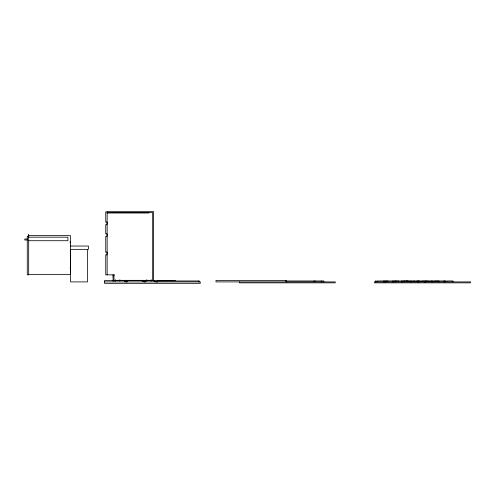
<?xml version="1.0" encoding="UTF-8"?>
<svg xmlns="http://www.w3.org/2000/svg" width="495" height="495" viewBox="0 0 495 495"><rect width="100%" height="100%" fill="white"/><g stroke="black" fill="none" stroke-linecap="round" stroke-linejoin="round"><path stroke-width="0.74" d="M157.676 281.383L157.299 280.498M157.639 281.482L156.909 281.909M127.166 280.498L127.543 281.383L126.77 281.909M145.45 280.498L145.827 281.383L145.054 281.909M107.155 211.91L105.738 211.91L105.751 222.162L106.629 221.735L107.155 222.509M107.155 212.621L152.67 212.621L152.67 280.343L113.98 280.343M107.155 213.011L148.983 213.011M107.155 222.663L106.864 224.823L105.751 224.575L105.738 233.962L106.629 233.584L107.155 234.358M107.155 234.512L106.864 236.672L105.751 236.424L105.738 252.246L106.629 251.868L107.155 252.642M28.673 235.614L70.5 235.614L70.5 274.453L28.673 274.453M28.673 237.179L67.908 237.179L67.908 240.712L28.673 240.712M27.262 238.986L24.75 238.986L24.75 240.007L27.262 240.007M70.03 241.888L70.5 241.888M70.03 242.828L70.5 242.828M70.358 246.046L88.438 246.046L88.438 249.344L70.358 249.344M107.155 252.797L106.864 254.956L105.738 254.758L105.738 274.849L114.314 274.849M70.03 268.179L70.5 268.179M113.039 275.789L113.98 275.789M173.071 280.498L104.563 280.498L104.563 283.326L200.302 283.326L200.302 281.909L104.563 281.909M173.856 280.498L175.428 280.498M285.528 280.968L323.817 280.968L323.817 281.909M411.394 281.438L417.675 281.438M418.461 281.438L424.735 281.438M425.521 281.438L431.801 281.438M432.581 281.438L438.861 281.438M154.786 280.498L154.589 281.624L156.748 281.909M142.937 280.498L142.739 281.624L144.899 281.909M124.653 280.498L124.455 281.624L126.615 281.909M452.987 281.909L452.987 280.968L446.707 280.968L446.707 281.438L445.766 281.438L445.766 280.968L385.89 280.968L385.89 281.909M445.141 280.968L445.141 281.438M444.745 280.968L444.745 281.909M443.959 280.968L443.959 281.909M438.861 280.968L438.861 281.909M438.075 280.968L438.075 281.438M437.685 280.968L437.685 281.438M436.745 280.968L436.745 281.438M435.724 280.968L435.724 281.438M434.938 280.968L434.938 281.438M432.581 280.968L432.581 281.909M431.801 280.968L431.801 281.909M431.015 280.968L431.015 281.438M428.658 280.968L428.658 281.438M427.717 280.968L427.717 281.438M426.696 280.968L426.696 281.438M425.91 280.968L425.91 281.909M425.521 280.968L425.521 281.909M424.735 280.968L424.735 281.909M423.163 280.968L423.163 281.438M422.384 280.968L422.384 281.438M419.636 280.968L419.636 281.438M418.696 280.968L418.696 281.438M418.461 280.968L418.461 281.909M417.675 280.968L417.675 281.909M416.889 280.968L416.889 281.438M414.532 280.968L414.532 281.438M413.752 280.968L413.752 281.438M411.394 280.968L411.394 281.909M410.609 280.968L410.609 281.909M409.043 280.968L409.043 281.438M408.097 280.968L408.097 281.438M407.472 280.968L407.472 281.438M407.082 280.968L407.082 281.438M406.531 280.968L406.531 281.438M406.296 280.968L406.296 281.438M405.51 280.968L405.51 281.438M404.724 280.968L404.724 281.438M404.335 280.968L404.335 281.438L403.388 281.438L403.388 280.968M402.373 280.968L402.373 281.909M401.587 280.968L401.587 281.909M398.444 280.968L398.444 281.438M397.504 280.968L397.504 281.438M396.483 280.968L396.483 281.438M395.703 280.968L395.703 281.909M395.307 280.968L395.307 281.438L394.367 281.438L394.367 280.968M393.346 280.968L393.346 281.909M392.56 280.968L392.56 281.909M387.851 280.968L387.851 281.438M386.911 280.968L386.911 281.438M386.286 280.968L386.286 281.438L385.339 281.438L385.339 280.968L377.258 280.968L377.258 281.438L376.318 281.438L376.318 280.968L375.297 280.968L375.297 281.909M385.104 280.968L385.104 281.909M384.324 280.968L384.324 281.909M383.538 280.968L383.538 281.909M321.305 280.968L321.305 281.909M315.03 280.968L315.03 281.438L314.09 281.438L314.09 280.968M286.228 281.909L286.228 280.498L215.993 280.498L215.993 281.909L335.276 281.909L335.276 282.849L239.537 282.849L239.537 281.909M199.126 281.909L199.126 280.968L157.54 280.968L157.54 281.909M198.897 280.968L198.897 281.909M153.611 281.141L153.611 211.674L107.155 211.674L107.155 274.849M151.099 279.731L151.099 281.185M146.78 279.731L146.78 281.185M119.864 279.731L119.864 281.185M115.552 279.731L115.552 281.185M113.98 274.849L113.98 281.148M113.039 274.849L113.039 281.203M87.454 249.344L87.454 281.909L70.581 281.909L70.581 249.344M27.274 236.424L27.268 274.849L28.679 274.849L28.679 234.512L28.394 236.672L27.274 236.424M470.25 281.909L374.511 281.909L374.511 282.849L470.25 282.849L470.25 281.909"/></g></svg>
